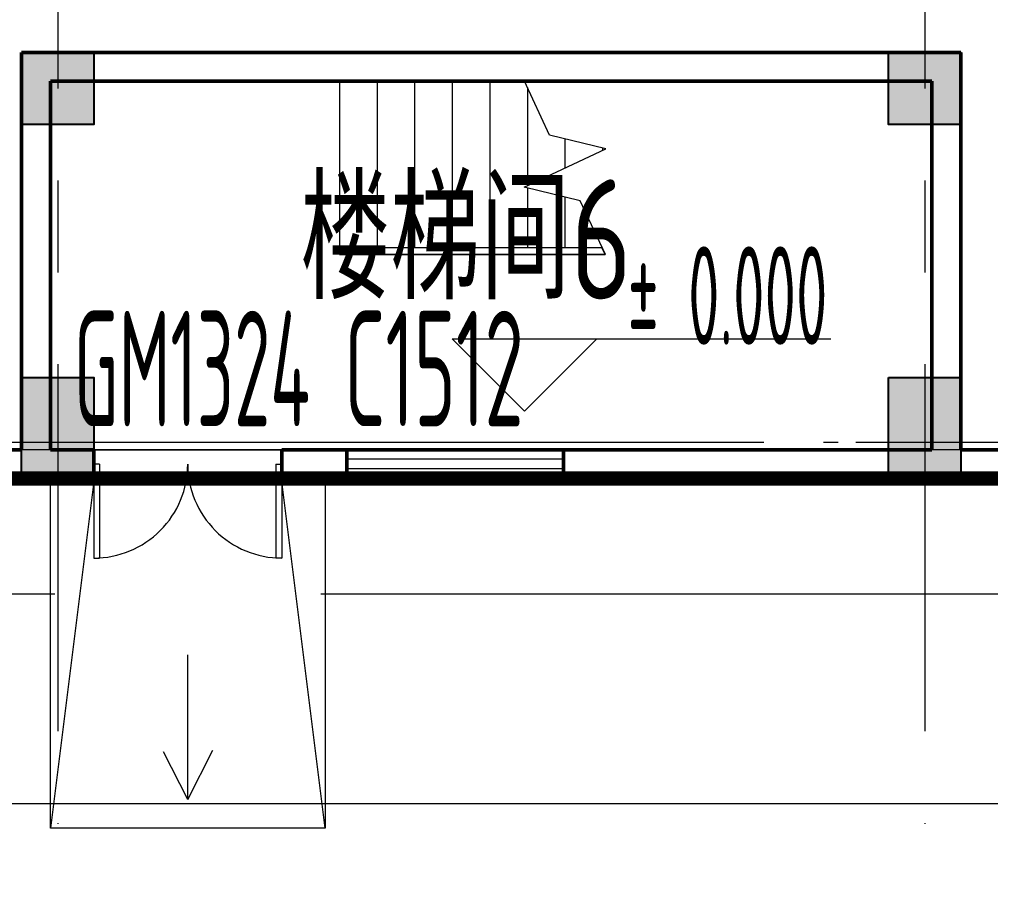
# Model space of a CAD drawing. Header units: metres. Extents: x 497148 to 498044, y 2998751 to 2999627.
# Drawn here: x 497773.17 to 497779.89, y 2999074.7 to 2999080.76 of the extents above; entities that cross this region are included whole.
import ezdxf

# ---------------------------------------------------------------- set-up
doc = ezdxf.new("R2010")
doc.units = ezdxf.units.M
for name, pattern in [('CENTER', [2, 1.25, -0.25, 0.25, -0.25]), ('DOTE', [2.4200000000000004, 2, -0.2, 0.02, -0.2]), ('ZQWS-轴网线', [4448, 2540, -636, 636, -636])]:
    doc.linetypes.add(name, pattern=pattern)
for name, color, linetype in [('A-WALL', 4, 'Continuous'), ('A-护栏', 13, 'Continuous'), ('A-楼板', 5, 'Continuous'), ('A-窗', 2, 'Continuous'), ('A-门', 2, 'Continuous'), ('COLU', 2, 'Continuous'), ('DOTE', 1, 'CENTER'), ('PUB_DIM', 3, 'Continuous'), ('房间', 7, 'Continuous'), ('新建建筑', 2, 'Continuous')]:
    doc.layers.add(name, color=color, linetype=linetype)
for name, color, linetype, lineweight in [('A-WALL-可见线', 2, 'Continuous', 18), ('A-楼梯', 2, 'Continuous', 18), ('A-楼梯-面层线', 105, 'Continuous', 18), ('A-门窗号', 7, 'Continuous', 5), ('常规模型', 2, 'Continuous', 18), ('标高', 7, 'Continuous', 5), ('桁架-管廊', 6, 'Continuous', 0), ('道路', 4, 'Continuous', 15)]:
    doc.layers.add(name, color=color, linetype=linetype, lineweight=lineweight)
doc.layers.add('建筑轴线', color=1, linetype='DOTE', lineweight=15, plot=False)
doc.styles.add('Hztxt-TSSDENG', font='TSSDENG', dxfattribs={"bigfont": 'Hztxt'})

# ---------------------------------------------------------------- blocks, each defined once
blk = doc.blocks.new('新块')
at = {"layer": '建筑轴线', "ltscale": 3}
blk.add_lwpolyline([(497572.434313934, 2999113.332702593), (497785.434313934, 2999113.332702593), (497785.434313934, 2999077.832702593), (497572.434313934, 2999077.832702593)], close=True, dxfattribs=at)
at = {"layer": '新建建筑', "linetype": 'Continuous', "const_width": 0.1}
blk.add_lwpolyline([(497785.684313934, 2999077.582702593), (497572.184313934, 2999077.582702593), (497572.184313934, 2999113.582702593), (497785.684313934, 2999113.582702593)], close=True, dxfattribs=at)
at = {"layer": '桁架-管廊', "linetype": 'ByBlock', "ltscale": 0.2}
blk.add_line((497789.4343139344, 2999075.332702593), (497668.934313934, 2999075.332702593), dxfattribs=at)
at = {"layer": '道路', "linetype": 'ByBlock', "lineweight": 0, "ltscale": 0.2}
blk.add_arc((497773.9343139338, 2999076.332702592, 1.308944705535365e-05), 4, 180, 270, dxfattribs=at)
blk = doc.blocks.new('ZQWS-双扇平开门 - GM1324-4577468-0_000平面图_118')
at = {"color": 0, "lineweight": 18}
for p, q in [((-650.0000000000083, 650.0000000000024), (-610.0000000000089, 650.0000000000024)), ((-650.0000000000083, 100), (-650.0000000000083, 650.0000000000024)), ((-610.0000000000089, 0), (-610.0000000000089, 650.0000000000024)), ((649.9999999999918, 650.0000000000024), (609.9999999999912, 650.0000000000024)), ((609.9999999999912, -6.767919558114954e-13), (609.9999999999912, 650.0000000000024)), ((649.9999999999918, 99.99999999999473), (649.9999999999918, 650.0000000000024)), ((-610.0000000000089, 0), (-650.0000000000082, 0)), ((609.9999999999912, -6.767919558114954e-13), (649.9999999999918, -6.767919558114954e-13))]:
    blk.add_line(p, q, dxfattribs=at)
at = {"color": 0, "lineweight": 50}
for p, q in [((-650.0000000000083, 100.0000000009698), (-650.0000000000083, -100)), ((649.9999999999918, -100), (649.9999999999918, 100.0000000009698))]:
    blk.add_line(p, q, dxfattribs=at)
at = {"color": 0, "lineweight": 18}
for centre, radius, start, end in [((-650.0000000000094, 2.301092649759085e-12), 650.0000000000007, 359.9999999999996, 89.99999999999994), ((649.9999999999907, 2.301092649759085e-12), 649.9999999999994, 89.99999999999993, 180)]:
    blk.add_arc(centre, radius, start, end, dxfattribs=at)
blk = doc.blocks.new('一层_dwg_一层-5204054-0_000平面图_118')
at = {"layer": 'COLU', "color": 0, "flags": 128}
for points in [[(231466.4961097575, 32479.47775273825), (231966.4961097575, 32479.47775273825), (231966.4961097575, 31979.47775273825), (231466.4961097575, 31979.47775273825)], [(237466.4961097574, 32479.47775273825), (237966.4961097574, 32479.47775273825), (237966.4961097574, 31979.47775273825), (237466.4961097574, 31979.47775273825)], [(231466.4961097577, 30229.47775273889), (231966.4961097577, 30229.47775273889), (231966.4961097577, 29529.47775273889), (231466.4961097577, 29529.47775273889)], [(237466.4961097577, 30229.47775273889), (237966.4961097577, 30229.47775273889), (237966.4961097577, 29529.47775273889), (237466.4961097577, 29529.47775273889)]]:
    blk.add_lwpolyline(points, close=True, dxfattribs=at)
blk = doc.blocks.new('一层_dwg-4685749-0_000平面图_118')
at = {"lineweight": 5}
h = blk.add_hatch(color=0, dxfattribs=at)
h.paths.add_polyline_path([(178893.7664674755, 10714.37364341245), (179393.7664674756, 10714.37364341245), (179393.7664674756, 11214.37364341245), (178893.7664674755, 11214.37364341245)], flags=0)
h.paths.add_polyline_path([(151568.7664674752, 10714.37364341291), (152068.7664674752, 10714.37364341291), (152068.7664674752, 11414.37364341292), (151568.7664674752, 11414.37364341292)], flags=0)
h.paths.add_polyline_path([(229893.7664674754, 10714.37364341291), (230393.7664674754, 10714.37364341291), (230393.7664674754, 11414.37364341292), (229893.7664674754, 11414.37364341292)], flags=0)
h.paths.add_polyline_path([(188068.7664674753, 10714.37364341291), (188068.7664674753, 11414.37364341292), (187568.7664674753, 11414.37364341292), (187568.7664674753, 10714.37364341291)], flags=0)
h.paths.add_polyline_path([(229743.7664674754, 10714.37364341291), (229743.7664674754, 11414.37364341292), (229243.7664674754, 11414.37364341292), (229243.7664674754, 10714.37364341291)], flags=0)
h.paths.add_polyline_path([(211568.7664674754, 10714.37364341291), (212068.7664674754, 10714.37364341291), (212068.7664674754, 11414.37364341292), (211568.7664674754, 11414.37364341292)], flags=0)
h.paths.add_polyline_path([(42068.76646747504, 10714.37364341291), (42568.76646747505, 10714.37364341291), (42568.76646747505, 11414.37364341292), (42068.76646747504, 11414.37364341292)], flags=0)
h.paths.add_polyline_path([(217568.7664674754, 10714.37364341291), (218068.7664674754, 10714.37364341291), (218068.7664674754, 11414.37364341292), (217568.7664674754, 11414.37364341292)], flags=0)
h.paths.add_polyline_path([(55568.76646747506, 10714.37364341291), (56068.76646747508, 10714.37364341291), (56068.76646747508, 11414.37364341292), (55568.76646747506, 11414.37364341292)], flags=0)
h.paths.add_polyline_path([(115568.7664674751, 10714.37364341291), (116068.7664674751, 10714.37364341291), (116068.7664674751, 11414.37364341292), (115568.7664674751, 11414.37364341292)], flags=0)
h.paths.add_polyline_path([(50068.76646747505, 10714.37364341291), (50068.76646747505, 11414.37364341292), (49568.76646747506, 11414.37364341292), (49568.76646747506, 10714.37364341291)], flags=0)
h.paths.add_polyline_path([(181568.7664674753, 10714.37364341291), (182068.7664674753, 10714.37364341291), (182068.7664674753, 11414.37364341292), (181568.7664674753, 11414.37364341292)], flags=0)
h.paths.add_polyline_path([(109743.7664674751, 10714.37364341291), (109743.7664674751, 11414.37364341292), (109243.7664674751, 11414.37364341292), (109243.7664674751, 10714.37364341291)], flags=0)
h.paths.add_polyline_path([(91568.7664674751, 10714.37364341291), (92068.7664674751, 10714.37364341291), (92068.7664674751, 11414.37364341292), (91568.7664674751, 11414.37364341292)], flags=0)
h.paths.add_polyline_path([(236068.7664674754, 10714.37364341291), (236068.7664674754, 11414.37364341292), (235568.7664674754, 11414.37364341292), (235568.7664674754, 10714.37364341291)], flags=0)
h.paths.add_polyline_path([(74068.76646747508, 10714.37364341291), (74068.76646747508, 11414.37364341292), (73568.76646747508, 11414.37364341292), (73568.76646747508, 10714.37364341291)], flags=0)
h.paths.add_polyline_path([(88568.7664674751, 10714.37364341291), (89068.76646747511, 10714.37364341291), (89068.76646747511, 11214.37364341292), (88568.7664674751, 11214.37364341292)], flags=0)
h.paths.add_polyline_path([(61568.76646747507, 10714.37364341291), (62068.76646747508, 10714.37364341291), (62068.76646747508, 11414.37364341292), (61568.76646747507, 11414.37364341292)], flags=0)
h.paths.add_polyline_path([(133568.7664674752, 10714.37364341291), (134068.7664674752, 10714.37364341291), (134068.7664674752, 11414.37364341292), (133568.7664674752, 11414.37364341292)], flags=0)
h.paths.add_polyline_path([(67568.76646747506, 10714.37364341291), (68068.76646747506, 10714.37364341291), (68068.76646747506, 11414.37364341292), (67568.76646747506, 11414.37364341292)], flags=0)
h.paths.add_polyline_path([(169568.7664674752, 10714.37364341291), (170068.7664674752, 10714.37364341291), (170068.7664674752, 11414.37364341292), (169568.7664674752, 11414.37364341292)], flags=0)
h.paths.add_polyline_path([(193568.7664674754, 10714.37364341291), (194068.7664674754, 10714.37364341291), (194068.7664674754, 11414.37364341292), (193568.7664674754, 11414.37364341292)], flags=0)
h.paths.add_polyline_path([(200068.7664674753, 10714.37364341291), (200068.7664674753, 11414.37364341292), (199568.7664674754, 11414.37364341292), (199568.7664674754, 10714.37364341291)], flags=0)
h.paths.add_polyline_path([(164068.7664674752, 10714.37364341291), (164068.7664674752, 11414.37364341292), (163568.7664674752, 11414.37364341292), (163568.7664674752, 10714.37364341291)], flags=0)
h.paths.add_polyline_path([(176393.7664674753, 10714.37364341291), (176393.7664674753, 11414.37364341292), (175893.7664674753, 11414.37364341292), (175893.7664674753, 10714.37364341291)], flags=0)
h.paths.add_polyline_path([(205868.7664674753, 10714.37364341291), (206368.7664674752, 10714.37364341291), (206368.7664674752, 11414.37364341292), (205868.7664674753, 11414.37364341292)], flags=0)
h.paths.add_polyline_path([(223568.7664674754, 10714.37364341291), (224068.7664674754, 10714.37364341291), (224068.7664674754, 11414.37364341292), (223568.7664674754, 11414.37364341292)], flags=0)
h.paths.add_polyline_path([(249568.7664674754, 10714.37364341291), (249568.7664674754, 11414.37364341292), (249068.7664674754, 11414.37364341292), (249068.7664674754, 10714.37364341291)], flags=0)
h.paths.add_polyline_path([(175743.7664674752, 10714.37364341291), (175743.7664674752, 11414.37364341292), (175243.7664674752, 11414.37364341292), (175243.7664674752, 10714.37364341291)], flags=0)
h.paths.add_polyline_path([(255568.7664674755, 10714.37364341291), (255568.7664674755, 11414.37364341292), (255068.7664674754, 11414.37364341292), (255068.7664674754, 10714.37364341291)], flags=0)
h.paths.add_polyline_path([(128068.7664674751, 10714.37364341291), (128068.7664674751, 11414.37364341292), (127568.7664674752, 11414.37364341292), (127568.7664674752, 10714.37364341291)], flags=0)
h.paths.add_polyline_path([(79568.76646747508, 10714.37364341291), (80068.76646747507, 10714.37364341291), (80068.76646747507, 11414.37364341292), (79568.76646747508, 11414.37364341292)], flags=0)
h.paths.add_polyline_path([(243568.7664674754, 10714.37364341291), (243568.7664674754, 11414.37364341292), (243068.7664674754, 11414.37364341292), (243068.7664674754, 10714.37364341291)], flags=0)
h.paths.add_polyline_path([(85568.76646747511, 10714.37364341291), (86068.7664674751, 10714.37364341291), (86068.7664674751, 11414.37364341292), (85568.76646747511, 11414.37364341292)], flags=0)
h.paths.add_polyline_path([(98068.76646747511, 10714.37364341293), (98068.76646747511, 11414.37364341294), (97568.76646747511, 11414.37364341294), (97568.76646747511, 10714.37364341293), (97686.14037143515, 10714.37364341293)], flags=0)
h.paths.add_polyline_path([(103568.7664674751, 10714.37364341293), (104068.7664674751, 10714.37364341293), (104068.7664674751, 11414.37364341294), (103568.7664674751, 11414.37364341294)], flags=0)
h.paths.add_polyline_path([(121568.766467475, 10714.37364341294), (122068.766467475, 10714.37364341294), (122068.766467475, 11414.37364341294), (121568.766467475, 11414.37364341294)], flags=0)
h.paths.add_polyline_path([(110393.7664674751, 10714.37364341294), (110393.7664674751, 11414.37364341294), (109893.7664674751, 11414.37364341294), (109893.7664674751, 10714.37364341294)], flags=0)
h.paths.add_polyline_path([(146068.7664674752, 10714.37364341295), (146068.7664674752, 11414.37364341295), (145568.7664674752, 11414.37364341295), (145568.7664674752, 10714.37364341295)], flags=0)
h.paths.add_polyline_path([(158068.7664674752, 10714.37364341295), (158068.7664674752, 11414.37364341295), (157568.7664674752, 11414.37364341295), (157568.7664674752, 10714.37364341295)], flags=0)
h.paths.add_polyline_path([(140068.7664674752, 10714.37364341295), (140068.7664674752, 11414.37364341295), (139568.7664674752, 11414.37364341295), (139568.7664674752, 10714.37364341295)], flags=0)
h.paths.add_polyline_path([(243568.7664674752, 13164.37364341227), (243568.7664674752, 13664.37364341227), (243068.7664674752, 13664.37364341227), (243068.7664674752, 13164.37364341227)], flags=0)
h.paths.add_polyline_path([(249068.7664674752, 13164.37364341227), (249568.7664674752, 13164.37364341227), (249568.7664674752, 13664.37364341227), (249068.7664674752, 13664.37364341227)], flags=0)
h.paths.add_polyline_path([(140068.766467475, 15214.37364341295), (140068.766467475, 15714.37364341295), (139568.7664674751, 15714.37364341295), (139568.7664674751, 15214.37364341295)], flags=0)
h.paths.add_polyline_path([(157568.7664674753, 15214.37364341295), (158068.7664674753, 15214.37364341295), (158068.7664674753, 15714.37364341295), (157568.7664674753, 15714.37364341295)], flags=0)
h.paths.add_polyline_path([(151568.7664674751, 15214.37364341295), (152068.7664674751, 15214.37364341295), (152068.7664674751, 15714.37364341295), (151568.7664674751, 15714.37364341295)], flags=0)
h.paths.add_polyline_path([(128068.766467475, 15214.37364341295), (128068.766467475, 15714.37364341295), (127568.766467475, 15714.37364341295), (127568.766467475, 15214.37364341295)], flags=0)
h.paths.add_polyline_path([(146068.7664674751, 15214.37364341295), (146068.7664674751, 15714.37364341295), (145568.766467475, 15714.37364341295), (145568.766467475, 15214.37364341295)], flags=0)
h.paths.add_polyline_path([(133568.766467475, 15214.37364341295), (134068.766467475, 15214.37364341295), (134068.766467475, 15714.37364341295), (133568.766467475, 15714.37364341295)], flags=0)
h.paths.add_polyline_path([(88568.7664674751, 18064.37364341292), (89068.76646747511, 18064.37364341292), (89068.76646747511, 18564.37364341292), (88568.7664674751, 18564.37364341292)], flags=0)
h.paths.add_polyline_path([(79718.76646747516, 18064.37364341292), (80068.76646747507, 18064.37364341292), (80068.76646747507, 18564.37364341292), (79568.76646747508, 18564.37364341292), (79568.76646747508, 18064.37364341292)], flags=0)
h.paths.add_polyline_path([(85568.76646747511, 18064.37364341292), (86068.7664674751, 18064.37364341292), (86068.7664674751, 18564.37364341292), (85568.76646747511, 18564.37364341292)], flags=0)
h.paths.add_polyline_path([(74068.76646747508, 18064.37364341293), (74068.76646747508, 18564.37364341293), (73568.76646747508, 18564.37364341293), (73568.76646747508, 18064.37364341293)], flags=0)
h.paths.add_polyline_path([(178893.7664674756, 18064.37364341294), (179393.7664674756, 18064.37364341294), (179393.7664674756, 18564.37364341294), (178893.7664674756, 18564.37364341294)], flags=0)
h.paths.add_polyline_path([(164068.7664674751, 18064.37364341295), (164068.7664674751, 18564.37364341295), (163568.7664674751, 18564.37364341295), (163568.7664674751, 18064.37364341295)], flags=0)
h.paths.add_polyline_path([(175243.7664674751, 18064.37364341295), (175743.7664674751, 18064.37364341295), (175743.7664674751, 18564.37364341295), (175243.7664674751, 18564.37364341295)], flags=0)
h.paths.add_polyline_path([(175893.7664674753, 18064.37364341295), (176393.7664674753, 18064.37364341295), (176393.7664674753, 18564.37364341295), (175893.7664674753, 18564.37364341295)], flags=0)
h.paths.add_polyline_path([(169568.7664674751, 18064.37364341299), (170068.7664674751, 18064.37364341299), (170068.7664674751, 18564.37364341299), (169568.7664674751, 18564.37364341299)], flags=0)
h.paths.add_polyline_path([(169568.7664674752, 20714.37364341298), (170068.7664674752, 20714.37364341298), (170068.7664674752, 21714.37364341298), (169568.7664674752, 21714.37364341298), (169568.7664674752, 21013.89584500883)], flags=0)
h.paths.add_polyline_path([(55568.76646747506, 20714.37364341298), (56068.76646747508, 20714.37364341298), (56068.76646747508, 21714.37364341298), (55568.76646747506, 21714.37364341298), (55568.76646747506, 21013.89584500883)], flags=0)
h.paths.add_polyline_path([(175743.7664674753, 20714.37364341298), (175743.7664674753, 21714.37364341298), (175243.7664674753, 21714.37364341298), (175243.7664674753, 20714.37364341298)], flags=0)
h.paths.add_polyline_path([(49568.76646747506, 20714.37364341298), (50068.76646747505, 20714.37364341298), (50068.76646747505, 21714.37364341298), (49568.76646747506, 21714.37364341298), (49568.76646747506, 21013.89584500883)], flags=0)
h.paths.add_polyline_path([(164068.7664674752, 20714.37364341298), (164068.7664674752, 21714.37364341298), (163568.7664674752, 21714.37364341298), (163568.7664674752, 20714.37364341298)], flags=0)
h.paths.add_polyline_path([(133568.7664674752, 20714.37364341298), (134068.7664674752, 20714.37364341298), (134068.7664674752, 21714.37364341298), (133568.7664674752, 21714.37364341298), (133568.7664674752, 21013.89584500883)], flags=0)
h.paths.add_polyline_path([(158068.7664674752, 20714.37364341298), (158068.7664674752, 21714.37364341298), (157568.7664674752, 21714.37364341298), (157568.7664674752, 20714.37364341298)], flags=0)
h.paths.add_polyline_path([(92068.7664674751, 20714.37364341298), (92068.7664674751, 21714.37364341298), (91568.7664674751, 21714.37364341298), (91568.7664674751, 20714.37364341298)], flags=0)
h.paths.add_polyline_path([(61568.76646747507, 20714.37364341298), (62068.76646747508, 20714.37364341298), (62068.76646747508, 21714.37364341298), (61568.76646747507, 21714.37364341298), (61568.76646747507, 21013.89584500883)], flags=0)
h.paths.add_polyline_path([(73568.76646747508, 20714.37364341298), (74068.76646747508, 20714.37364341298), (74068.76646747508, 21714.37364341298), (73568.76646747508, 21714.37364341298), (73568.76646747508, 21013.89584500883)], flags=0)
h.paths.add_polyline_path([(67568.76646747507, 20714.37364341298), (68068.76646747507, 20714.37364341298), (68068.76646747507, 21714.37364341298), (67568.76646747507, 21714.37364341298), (67568.76646747507, 21013.89584500883)], flags=0)
h.paths.add_polyline_path([(85568.76646747511, 20714.37364341298), (86068.7664674751, 20714.37364341298), (86068.7664674751, 21714.37364341298), (85568.76646747511, 21714.37364341298), (85568.76646747511, 21013.89584500883)], flags=0)
h.paths.add_polyline_path([(109743.7664674751, 20714.37364341298), (109743.7664674751, 21714.37364341298), (109243.7664674751, 21714.37364341298), (109243.7664674751, 20714.37364341298)], flags=0)
h.paths.add_polyline_path([(42068.76646747504, 20714.37364341298), (42568.76646747505, 20714.37364341298), (42568.76646747505, 21714.37364341298), (42068.76646747504, 21714.37364341298), (42068.76646747504, 21013.89584500883)], flags=0)
h.paths.add_polyline_path([(151568.7664674752, 20714.37364341298), (152068.7664674752, 20714.37364341298), (152068.7664674752, 21714.37364341298), (151568.7664674752, 21714.37364341298), (151568.7664674752, 21013.89584500883)], flags=0)
h.paths.add_polyline_path([(206368.7664674752, 20714.373643413), (206368.7664674752, 21714.37364341299), (205868.7664674753, 21714.37364341299), (205868.7664674753, 20714.373643413)], flags=0)
h.paths.add_polyline_path([(249068.7664674754, 20714.373643413), (249568.7664674754, 20714.373643413), (249568.7664674754, 21714.37364341299), (249068.7664674754, 21714.37364341299), (249068.7664674754, 21013.89584500883)], flags=0)
h.paths.add_polyline_path([(255568.7664674755, 20714.373643413), (255568.7664674755, 21714.37364341299), (255068.7664674754, 21714.37364341299), (255068.7664674754, 20714.373643413)], flags=0)
h.paths.add_polyline_path([(212068.7664674754, 20714.373643413), (212068.7664674754, 21714.37364341299), (211568.7664674754, 21714.37364341299), (211568.7664674754, 20714.373643413)], flags=0)
h.paths.add_polyline_path([(217568.7664674754, 20714.373643413), (218068.7664674754, 20714.373643413), (218068.7664674754, 21714.37364341299), (217568.7664674754, 21714.37364341299), (217568.7664674754, 21013.89584500883)], flags=0)
h.paths.add_polyline_path([(224068.7664674754, 20714.373643413), (224068.7664674754, 21714.37364341299), (223568.7664674754, 21714.37364341299), (223568.7664674754, 20714.373643413)], flags=0)
h.paths.add_polyline_path([(199568.7664674754, 20714.373643413), (200068.7664674753, 20714.373643413), (200068.7664674753, 21714.37364341299), (199568.7664674754, 21714.37364341299), (199568.7664674754, 21013.89584500883)], flags=0)
h.paths.add_polyline_path([(193568.7664674754, 20714.373643413), (194068.7664674754, 20714.373643413), (194068.7664674754, 21714.37364341299), (193568.7664674754, 21714.37364341299), (193568.7664674754, 21013.89584500883)], flags=0)
h.paths.add_polyline_path([(80068.76646747507, 20714.373643413), (80068.76646747507, 21714.37364341299), (79568.76646747508, 21714.37364341299), (79568.76646747508, 20714.373643413)], flags=0)
h.paths.add_polyline_path([(97686.14037143515, 20714.373643413), (98068.76646747511, 20714.373643413), (98068.76646747511, 21714.37364341299), (97568.76646747511, 21714.37364341299), (97568.76646747511, 20714.373643413)], flags=0)
h.paths.add_polyline_path([(116068.7664674751, 20714.373643413), (116068.7664674751, 21714.37364341299), (115568.7664674751, 21714.37364341299), (115568.7664674751, 20714.373643413)], flags=0)
h.paths.add_polyline_path([(104068.7664674751, 20714.373643413), (104068.7664674751, 21714.37364341299), (103568.7664674751, 21714.37364341299), (103568.7664674751, 20714.373643413)], flags=0)
h.paths.add_polyline_path([(181568.7664674753, 20714.373643413), (182068.7664674753, 20714.373643413), (182068.7664674753, 21714.37364341299), (181568.7664674753, 21714.37364341299), (181568.7664674753, 21013.89584500883)], flags=0)
h.paths.add_polyline_path([(188068.7664674753, 20714.373643413), (188068.7664674753, 21714.37364341299), (187568.7664674753, 21714.37364341299), (187568.7664674753, 20714.373643413)], flags=0)
h.paths.add_polyline_path([(235568.7664674754, 20714.373643413), (236068.7664674754, 20714.373643413), (236068.7664674754, 21714.37364341299), (235568.7664674754, 21714.37364341299), (235568.7664674754, 21013.89584500883)], flags=0)
h.paths.add_polyline_path([(229243.7664674754, 20714.373643413), (229743.7664674754, 20714.373643413), (229743.7664674754, 21714.37364341299), (229243.7664674754, 21714.37364341299), (229243.7664674754, 21013.89584500883)], flags=0)
h.paths.add_polyline_path([(139568.7664674752, 20714.373643413), (140068.7664674752, 20714.373643413), (140068.7664674752, 21714.37364341299), (139568.7664674752, 21714.37364341299), (139568.7664674752, 21013.89584500883)], flags=0)
h.paths.add_polyline_path([(230393.7664674754, 20714.373643413), (230393.7664674754, 21714.37364341299), (229893.7664674754, 21714.37364341299), (229893.7664674754, 20714.373643413)], flags=0)
h.paths.add_polyline_path([(110393.7664674751, 20714.373643413), (110393.7664674751, 21714.37364341299), (109893.7664674751, 21714.37364341299), (109893.7664674751, 20714.373643413)], flags=0)
h.paths.add_polyline_path([(243068.7664674754, 20714.373643413), (243568.7664674754, 20714.373643413), (243568.7664674754, 21714.37364341299), (243068.7664674754, 21714.37364341299), (243068.7664674754, 21013.89584500883)], flags=0)
h.paths.add_polyline_path([(122068.766467475, 20714.373643413), (122068.766467475, 21714.37364341299), (121568.766467475, 21714.37364341299), (121568.766467475, 20714.373643413)], flags=0)
h.paths.add_polyline_path([(128068.766467475, 20714.373643413), (128068.766467475, 21714.37364341299), (127568.766467475, 21714.37364341299), (127568.766467475, 20714.373643413)], flags=0)
h.paths.add_polyline_path([(176393.7664674753, 20714.373643413), (176393.7664674753, 21714.37364341301), (175893.7664674753, 21714.37364341301), (175893.7664674753, 20714.373643413)], flags=0)
h.paths.add_polyline_path([(145568.7664674752, 20714.373643413), (146068.7664674752, 20714.373643413), (146068.7664674752, 21714.37364341301), (145568.7664674752, 21714.37364341301), (145568.7664674752, 21013.89584500883)], flags=0)
h.paths.add_polyline_path([(206368.7664674752, 23189.37364341294), (206368.7664674752, 24839.37364341293), (205868.7664674751, 24839.37364341293), (205868.7664674751, 23189.37364341294)], flags=0)
h.paths.add_polyline_path([(199568.7664674752, 23189.37364341294), (200068.7664674753, 23189.37364341294), (200068.7664674753, 24839.37364341293), (199568.7664674752, 24839.37364341293)], flags=0)
h.paths.add_polyline_path([(194068.7664674753, 23189.37364341294), (194068.7664674753, 24839.37364341293), (193568.7664674753, 24839.37364341293), (193568.7664674753, 23189.37364341294)], flags=0)
h.paths.add_polyline_path([(229043.7664674753, 23564.37364341293), (229743.7664674753, 23564.37364341293), (229743.7664674753, 24264.37364341292), (229043.7664674753, 24264.37364341292)], flags=0)
h.paths.add_polyline_path([(224168.7664674752, 23564.37364341293), (224168.7664674752, 24264.37364341292), (223468.7664674752, 24264.37364341292), (223468.7664674752, 23564.37364341293)], flags=0)
h.paths.add_polyline_path([(217468.7664674751, 23564.37364341293), (218168.766467475, 23564.37364341293), (218168.766467475, 24264.37364341292), (217468.7664674751, 24264.37364341292)], flags=0)
h.paths.add_polyline_path([(212168.7664674752, 23564.37364341293), (212168.7664674752, 24264.37364341292), (211468.7664674753, 24264.37364341292), (211468.7664674753, 23564.37364341293)], flags=0)
h.paths.add_polyline_path([(230593.7664674753, 23564.37364341583), (230593.7664674753, 24264.37364341583), (229893.7664674753, 24264.37364341583), (229893.7664674753, 23564.37364341583)], flags=0)
h.paths.add_polyline_path([(187543.7664674752, 24289.37364341293), (188093.7664674752, 24289.37364341293), (188093.7664674752, 24839.37364341293), (187543.7664674752, 24839.37364341293)], flags=0)
h.paths.add_polyline_path([(182093.7664674752, 24289.37364341293), (182093.7664674752, 24839.37364341293), (181543.7664674752, 24839.37364341293), (181543.7664674752, 24289.37364341293)], flags=0)
h.paths.add_polyline_path([(104093.7664674751, 24289.37364341294), (104093.7664674751, 24839.37364341293), (103543.7664674751, 24839.37364341293), (103543.7664674751, 24289.37364341294)], flags=0)
h.paths.add_polyline_path([(109893.7664674751, 24289.37364341294), (110443.7664674751, 24289.37364341294), (110443.7664674751, 24839.37364341293), (109893.7664674751, 24839.37364341293)], flags=0)
h.paths.add_polyline_path([(121543.7664674752, 24289.37364341294), (122093.7664674751, 24289.37364341294), (122093.7664674751, 24839.37364341293), (121543.7664674752, 24839.37364341293)], flags=0)
h.paths.add_polyline_path([(97686.14037143515, 24289.37364341294), (98093.76646747511, 24289.37364341294), (98093.76646747511, 24839.37364341293), (97543.76646747513, 24839.37364341293), (97543.76646747513, 24289.37364341294)], flags=0)
h.paths.add_polyline_path([(163543.7664674752, 24289.37364341294), (164093.7664674752, 24289.37364341294), (164093.7664674752, 24839.37364341293), (163543.7664674752, 24839.37364341293)], flags=0)
h.paths.add_polyline_path([(175193.7664674753, 24289.37364341294), (175743.7664674753, 24289.37364341294), (175743.7664674753, 24839.37364341293), (175193.7664674753, 24839.37364341293)], flags=0)
h.paths.add_polyline_path([(133543.7664674751, 24289.37364341294), (134093.7664674752, 24289.37364341294), (134093.7664674752, 24839.37364341293), (133543.7664674751, 24839.37364341293)], flags=0)
h.paths.add_polyline_path([(175893.7664674753, 24289.37364341294), (176443.7664674753, 24289.37364341294), (176443.7664674753, 24839.37364341293), (175893.7664674753, 24839.37364341293)], flags=0)
h.paths.add_polyline_path([(146093.7664674752, 24289.37364341294), (146093.7664674752, 24839.37364341293), (145543.7664674752, 24839.37364341293), (145543.7664674752, 24289.37364341294)], flags=0)
h.paths.add_polyline_path([(80093.7664674751, 24289.37364341294), (80093.7664674751, 24839.37364341293), (79543.76646747511, 24839.37364341293), (79543.76646747511, 24289.37364341294)], flags=0)
h.paths.add_polyline_path([(85543.7664674751, 24289.37364341294), (86093.76646747511, 24289.37364341294), (86093.76646747511, 24839.37364341293), (85543.7664674751, 24839.37364341293)], flags=0)
h.paths.add_polyline_path([(128093.7664674752, 24289.37364341294), (128093.7664674752, 24839.37364341293), (127543.7664674751, 24839.37364341293), (127543.7664674751, 24289.37364341294)], flags=0)
h.paths.add_polyline_path([(151543.7664674752, 24289.37364341294), (152093.7664674752, 24289.37364341294), (152093.7664674752, 24839.37364341293), (151543.7664674752, 24839.37364341293)], flags=0)
h.paths.add_polyline_path([(109193.7664674751, 24289.37364341294), (109743.7664674751, 24289.37364341294), (109743.7664674751, 24839.37364341293), (109193.7664674751, 24839.37364341293)], flags=0)
h.paths.add_polyline_path([(169543.7664674752, 24289.37364341295), (170093.7664674752, 24289.37364341295), (170093.7664674752, 24839.37364341295), (169543.7664674752, 24839.37364341295)], flags=0)
h.paths.add_polyline_path([(140093.7664674752, 24289.37364341295), (140093.7664674752, 24839.37364341295), (139543.7664674752, 24839.37364341295), (139543.7664674752, 24289.37364341295)], flags=0)
h.paths.add_polyline_path([(157543.7664674752, 24289.37364341295), (158093.7664674752, 24289.37364341295), (158093.7664674752, 24839.37364341295), (157543.7664674752, 24839.37364341295)], flags=0)
h.paths.add_polyline_path([(91543.76646747511, 24289.37364341295), (92093.7664674751, 24289.37364341295), (92093.7664674751, 24839.37364341295), (91543.76646747511, 24839.37364341295)], flags=0)
h.paths.add_polyline_path([(115543.7664674751, 24289.37364341295), (116093.7664674751, 24289.37364341295), (116093.7664674751, 24839.37364341295), (115543.7664674751, 24839.37364341295)], flags=0)
h.paths.add_polyline_path([(235543.7664674755, 27439.3736434129), (236093.7664674755, 27439.3736434129), (236093.7664674755, 27989.3736434129), (235543.7664674755, 27989.3736434129)], flags=0)
h.paths.add_polyline_path([(243043.7664674755, 27439.3736434129), (243593.7664674754, 27439.3736434129), (243593.7664674754, 27989.3736434129), (243043.7664674755, 27989.3736434129)], flags=0)
h.paths.add_polyline_path([(249593.7664674755, 27439.3736434129), (249593.7664674755, 27989.3736434129), (249043.7664674755, 27989.3736434129), (249043.7664674755, 27439.3736434129)], flags=0)
h.paths.add_polyline_path([(62093.76646747501, 27439.37364341294), (62093.76646747501, 27989.37364341294), (61543.76646747503, 27989.37364341294), (61543.76646747503, 27439.37364341294)], flags=0)
h.paths.add_polyline_path([(64568.76646747502, 27439.37364341294), (65118.76646747503, 27439.37364341294), (65118.76646747503, 27989.37364341294), (64568.76646747502, 27989.37364341294)], flags=0)
h.paths.add_polyline_path([(56093.76646747508, 27439.37364341294), (56093.76646747508, 27989.37364341294), (55543.76646747507, 27989.37364341294), (55543.76646747507, 27439.37364341294)], flags=0)
h.paths.add_polyline_path([(50093.76646747506, 27439.37364341294), (50093.76646747506, 27989.37364341294), (49558.76646747514, 27989.37364341294), (49558.76646747514, 27439.37364341294)], flags=0)
h.paths.add_polyline_path([(255568.7664674753, 27464.37364341294), (255568.7664674753, 27964.37364341293), (254768.7664674754, 27964.37364341293), (254768.7664674754, 27464.37364341294)], flags=0)
h.paths.add_polyline_path([(42578.76646747513, 27464.37364341294), (42578.76646747513, 27964.37364341295), (42068.76646747504, 27964.37364341295), (42068.76646747504, 27464.37364341294)], flags=0)
h.paths.add_polyline_path([(243593.7664674754, 34739.37364341291), (243593.7664674754, 35289.3736434129), (243043.7664674755, 35289.3736434129), (243043.7664674755, 34739.37364341291)], flags=0)
h.paths.add_polyline_path([(249043.7664674755, 34739.37364341291), (249593.7664674755, 34739.37364341291), (249593.7664674755, 35289.3736434129), (249043.7664674755, 35289.3736434129)], flags=0)
h.paths.add_polyline_path([(236093.7664674755, 34739.37364341291), (236093.7664674755, 35289.3736434129), (235543.7664674755, 35289.3736434129), (235543.7664674755, 34739.37364341291)], flags=0)
h.paths.add_polyline_path([(64568.76646747502, 34739.37364341295), (65118.76646747503, 34739.37364341295), (65118.76646747503, 35289.37364341295), (64568.76646747502, 35289.37364341295)], flags=0)
h.paths.add_polyline_path([(55543.76646747507, 34739.37364341295), (56093.76646747508, 34739.37364341295), (56093.76646747508, 35289.37364341295), (55543.76646747507, 35289.37364341295)], flags=0)
h.paths.add_polyline_path([(49558.76646747514, 34739.37364341295), (50093.76646747506, 34739.37364341295), (50093.76646747506, 35289.37364341295), (49558.76646747514, 35289.37364341295), (49558.76646747514, 35274.37364341288)], flags=0)
h.paths.add_polyline_path([(61543.76646747503, 34739.37364341295), (62093.76646747501, 34739.37364341295), (62093.76646747501, 35289.37364341295), (61543.76646747503, 35289.37364341295)], flags=0)
h.paths.add_polyline_path([(42578.76646747513, 34764.37364341294), (42578.76646747513, 35264.37364341294), (42068.76646747504, 35264.37364341294), (42068.76646747504, 34764.37364341294)], flags=0)
h.paths.add_polyline_path([(255568.7664674753, 34764.37364341294), (255568.7664674753, 35264.37364341295), (254768.7664674754, 35264.37364341295), (254768.7664674754, 34764.37364341294)], flags=0)
h.paths.add_polyline_path([(229768.7664674755, 37589.37364341292), (229768.7664674755, 38139.37364341292), (229218.7664674755, 38139.37364341292), (229218.7664674755, 37589.37364341292)], flags=0)
h.paths.add_polyline_path([(187543.7664674754, 37589.37364341292), (188093.7664674754, 37589.37364341292), (188093.7664674754, 38139.37364341292), (187543.7664674754, 38139.37364341292)], flags=0)
h.paths.add_polyline_path([(236093.7664674755, 37589.37364341292), (236093.7664674755, 38139.37364341292), (235543.7664674755, 38139.37364341292), (235543.7664674755, 37589.37364341292)], flags=0)
h.paths.add_polyline_path([(212093.7664674754, 37589.37364341292), (212093.7664674754, 38139.37364341292), (211543.7664674754, 38139.37364341292), (211543.7664674754, 37589.37364341292)], flags=0)
h.paths.add_polyline_path([(182093.7664674754, 37589.37364341292), (182093.7664674754, 38139.37364341292), (181543.7664674754, 38139.37364341292), (181543.7664674754, 37589.37364341292)], flags=0)
h.paths.add_polyline_path([(243593.7664674754, 37589.37364341292), (243593.7664674754, 38139.37364341292), (243043.7664674755, 38139.37364341292), (243043.7664674755, 37589.37364341292)], flags=0)
h.paths.add_polyline_path([(230418.7664674755, 37589.37364341292), (230418.7664674755, 38139.37364341292), (229868.7664674755, 38139.37364341292), (229868.7664674755, 37589.37364341292)], flags=0)
h.paths.add_polyline_path([(199543.7664674754, 37589.37364341292), (200093.7664674754, 37589.37364341292), (200093.7664674754, 38139.37364341292), (199543.7664674754, 38139.37364341292)], flags=0)
h.paths.add_polyline_path([(249043.7664674755, 37589.37364341292), (249593.7664674755, 37589.37364341292), (249593.7664674755, 38139.37364341292), (249043.7664674755, 38139.37364341292)], flags=0)
h.paths.add_polyline_path([(205843.7664674754, 37589.37364341292), (206393.7664674753, 37589.37364341292), (206393.7664674753, 38139.37364341292), (205843.7664674754, 38139.37364341292)], flags=0)
h.paths.add_polyline_path([(223543.7664674755, 37589.37364341292), (224093.7664674754, 37589.37364341292), (224093.7664674754, 38139.37364341292), (223543.7664674755, 38139.37364341292)], flags=0)
h.paths.add_polyline_path([(218093.7664674754, 37589.37364341292), (218093.7664674754, 38139.37364341292), (217543.7664674754, 38139.37364341292), (217543.7664674754, 37589.37364341292)], flags=0)
h.paths.add_polyline_path([(194093.7664674754, 37589.37364341292), (194093.7664674754, 38139.37364341292), (193543.7664674754, 38139.37364341292), (193543.7664674754, 37589.37364341292)], flags=0)
h.paths.add_polyline_path([(163543.7664674753, 37589.37364341293), (164093.7664674752, 37589.37364341293), (164093.7664674752, 38139.37364341292), (163543.7664674753, 38139.37364341292)], flags=0)
h.paths.add_polyline_path([(157543.7664674753, 37589.37364341293), (158093.7664674753, 37589.37364341293), (158093.7664674753, 38139.37364341292), (157543.7664674753, 38139.37364341292)], flags=0)
h.paths.add_polyline_path([(176443.7664674755, 37589.37364341293), (176443.7664674755, 38139.37364341292), (175893.7664674755, 38139.37364341292), (175893.7664674755, 37589.37364341293)], flags=0)
h.paths.add_polyline_path([(146093.7664674752, 37589.37364341293), (146093.7664674752, 38139.37364341292), (145543.7664674752, 38139.37364341292), (145543.7664674752, 37589.37364341293)], flags=0)
h.paths.add_polyline_path([(169543.7664674752, 37589.37364341293), (170093.7664674752, 37589.37364341293), (170093.7664674752, 38139.37364341292), (169543.7664674752, 38139.37364341292)], flags=0)
h.paths.add_polyline_path([(139543.7664674752, 37589.37364341295), (140093.7664674752, 37589.37364341295), (140093.7664674752, 38139.37364341294), (139543.7664674752, 38139.37364341294)], flags=0)
h.paths.add_polyline_path([(91543.76646747511, 37589.37364341295), (92093.7664674751, 37589.37364341295), (92093.7664674751, 38139.37364341294), (91543.76646747511, 38139.37364341294)], flags=0)
h.paths.add_polyline_path([(97543.76646747517, 37589.37364341295), (98093.76646747516, 37589.37364341295), (98093.76646747516, 38139.37364341294), (97543.76646747517, 38139.37364341294)], flags=0)
h.paths.add_polyline_path([(80093.76646747516, 37589.37364341295), (80093.76646747516, 38139.37364341294), (79543.76646747514, 38139.37364341294), (79543.76646747514, 37589.37364341295)], flags=0)
h.paths.add_polyline_path([(115543.7664674752, 37589.37364341295), (116093.7664674752, 37589.37364341295), (116093.7664674752, 38139.37364341294), (115543.7664674752, 38139.37364341294)], flags=0)
h.paths.add_polyline_path([(134093.7664674752, 37589.37364341295), (134093.7664674752, 38139.37364341294), (133543.7664674752, 38139.37364341294), (133543.7664674752, 37589.37364341295)], flags=0)
h.paths.add_polyline_path([(85543.7664674751, 37589.37364341295), (86093.76646747511, 37589.37364341295), (86093.76646747511, 38139.37364341294), (85543.7664674751, 38139.37364341294)], flags=0)
h.paths.add_polyline_path([(104093.7664674752, 37589.37364341295), (104093.7664674752, 38139.37364341296), (103543.7664674752, 38139.37364341296), (103543.7664674752, 37589.37364341295)], flags=0)
h.paths.add_polyline_path([(109743.7664674751, 37589.37364341295), (109743.7664674751, 38139.37364341296), (109193.7664674751, 38139.37364341296), (109193.7664674751, 37589.37364341295)], flags=0)
h.paths.add_polyline_path([(56093.76646747508, 37589.37364341295), (56093.76646747508, 38139.37364341296), (55543.76646747507, 38139.37364341296), (55543.76646747507, 37589.37364341295)], flags=0)
h.paths.add_polyline_path([(73543.76646747514, 37589.37364341295), (74093.76646747514, 37589.37364341295), (74093.76646747514, 38139.37364341296), (73543.76646747514, 38139.37364341296)], flags=0)
h.paths.add_polyline_path([(50093.76646747506, 37589.37364341295), (50093.76646747506, 38139.37364341296), (49558.76646747514, 38139.37364341296), (49558.76646747514, 37589.37364341295)], flags=0)
h.paths.add_polyline_path([(127543.7664674752, 37589.37364341295), (128093.7664674752, 37589.37364341295), (128093.7664674752, 38139.37364341296), (127543.7664674752, 38139.37364341296)], flags=0)
h.paths.add_polyline_path([(122093.7664674751, 37589.37364341295), (122093.7664674751, 38139.37364341296), (121543.7664674751, 38139.37364341296), (121543.7664674751, 37589.37364341295)], flags=0)
h.paths.add_polyline_path([(110443.7664674752, 37589.37364341295), (110443.7664674752, 38139.37364341296), (109893.7664674752, 38139.37364341296), (109893.7664674752, 37589.37364341295)], flags=0)
h.paths.add_polyline_path([(175743.7664674753, 37589.37364341295), (175743.7664674753, 38139.37364341296), (175193.7664674753, 38139.37364341296), (175193.7664674753, 37589.37364341295)], flags=0)
h.paths.add_polyline_path([(152093.7664674752, 37589.37364341295), (152093.7664674752, 38139.37364341296), (151543.7664674752, 38139.37364341296), (151543.7664674752, 37589.37364341295)], flags=0)
h.paths.add_polyline_path([(68093.76646747513, 37589.37364341295), (68093.76646747513, 38139.37364341296), (67543.76646747513, 38139.37364341296), (67543.76646747513, 37589.37364341295)], flags=0)
h.paths.add_polyline_path([(62093.76646747507, 37589.37364341295), (62093.76646747507, 38139.37364341296), (61543.76646747508, 38139.37364341296), (61543.76646747508, 37589.37364341295)], flags=0)
h.paths.add_polyline_path([(42578.76646747513, 37614.37364341295), (42578.76646747513, 38114.37364341295), (42068.76646747504, 38114.37364341295), (42068.76646747504, 37614.37364341295)], flags=0)
h.paths.add_polyline_path([(255568.7664674753, 37614.37364341295), (255568.7664674753, 38114.37364341295), (254768.7664674754, 38114.37364341295), (254768.7664674754, 37614.37364341295)], flags=0)
h.paths.add_polyline_path([(243068.7664674752, 43764.35960061727), (243568.7664674752, 43764.35960061727), (243568.7664674752, 44264.35960061727), (243068.7664674752, 44264.35960061727), (243068.7664674752, 43864.3596006173)], flags=0)
h.paths.add_polyline_path([(249068.7664674752, 43764.35960061727), (249568.7664674752, 43764.35960061727), (249568.7664674752, 44264.35960061727), (249068.7664674752, 44264.35960061727)], flags=0)
h.paths.add_polyline_path([(255568.7664674755, 45714.37364341292), (255568.7664674755, 46714.37364341293), (255068.7664674754, 46714.37364341293), (255068.7664674754, 45714.37364341292)], flags=0)
h.paths.add_polyline_path([(249068.7664674754, 45714.37364341292), (249568.7664674754, 45714.37364341292), (249568.7664674754, 46714.37364341293), (249068.7664674754, 46714.37364341293)], flags=0)
h.paths.add_polyline_path([(243568.7664674754, 45714.37364341292), (243568.7664674754, 46714.37364341293), (243068.7664674754, 46714.37364341293), (243068.7664674754, 45714.37364341292)], flags=0)
h.paths.add_polyline_path([(187568.7664674753, 45714.37364341292), (188068.7664674753, 45714.37364341292), (188068.7664674753, 46714.37364341293), (187568.7664674753, 46714.37364341293)], flags=0)
h.paths.add_polyline_path([(182068.7664674753, 45714.37364341292), (182068.7664674753, 46714.37364341293), (181568.7664674753, 46714.37364341293), (181568.7664674753, 45714.37364341292)], flags=0)
h.paths.add_polyline_path([(229893.7664674754, 45714.37364341292), (230393.7664674754, 45714.37364341292), (230393.7664674754, 46714.37364341293), (229893.7664674754, 46714.37364341293)], flags=0)
h.paths.add_polyline_path([(229243.7664674754, 45714.37364341292), (229743.7664674754, 45714.37364341292), (229743.7664674754, 46714.37364341293), (229243.7664674754, 46714.37364341293)], flags=0)
h.paths.add_polyline_path([(236068.7664674754, 45714.37364341292), (236068.7664674754, 46714.37364341293), (235568.7664674754, 46714.37364341293), (235568.7664674754, 45714.37364341292)], flags=0)
h.paths.add_polyline_path([(212068.7664674754, 45714.37364341292), (212068.7664674754, 46714.37364341293), (211568.7664674754, 46714.37364341293), (211568.7664674754, 45714.37364341292)], flags=0)
h.paths.add_polyline_path([(193568.7664674754, 45714.37364341292), (194068.7664674754, 45714.37364341292), (194068.7664674754, 46714.37364341293), (193568.7664674754, 46714.37364341293)], flags=0)
h.paths.add_polyline_path([(199568.7664674754, 45714.37364341292), (200068.7664674753, 45714.37364341292), (200068.7664674753, 46714.37364341293), (199568.7664674754, 46714.37364341293)], flags=0)
h.paths.add_polyline_path([(205868.7664674753, 45714.37364341292), (206368.7664674752, 45714.37364341292), (206368.7664674752, 46714.37364341293), (205868.7664674753, 46714.37364341293)], flags=0)
h.paths.add_polyline_path([(223568.7664674754, 45714.37364341292), (224068.7664674754, 45714.37364341292), (224068.7664674754, 46714.37364341293), (223568.7664674754, 46714.37364341293)], flags=0)
h.paths.add_polyline_path([(218068.7664674754, 45714.37364341292), (218068.7664674754, 46714.37364341293), (217568.7664674754, 46714.37364341293), (217568.7664674754, 45714.37364341292)], flags=0)
h.paths.add_polyline_path([(146068.7664674752, 45714.37364341293), (146068.7664674752, 46714.37364341293), (145568.7664674752, 46714.37364341293), (145568.7664674752, 45714.37364341293)], flags=0)
h.paths.add_polyline_path([(176393.7664674753, 45714.37364341293), (176393.7664674753, 46714.37364341293), (175893.7664674753, 46714.37364341293), (175893.7664674753, 45714.37364341293)], flags=0)
h.paths.add_polyline_path([(49568.76646747506, 45714.37364341296), (50068.76646747505, 45714.37364341296), (50068.76646747505, 46714.37364341297), (49568.76646747506, 46714.37364341297)], flags=0)
h.paths.add_polyline_path([(42068.76646747504, 45714.37364341296), (42568.76646747505, 45714.37364341296), (42568.76646747505, 46714.37364341297), (42068.76646747504, 46714.37364341297)], flags=0)
h.paths.add_polyline_path([(163568.7664674752, 45714.37364341296), (164068.7664674752, 45714.37364341296), (164068.7664674752, 46714.37364341297), (163568.7664674752, 46714.37364341297)], flags=0)
h.paths.add_polyline_path([(170068.7664674752, 45714.37364341296), (170068.7664674752, 46714.37364341297), (169568.7664674752, 46714.37364341297), (169568.7664674752, 45714.37364341296)], flags=0)
h.paths.add_polyline_path([(91568.7664674751, 45714.37364341296), (92068.7664674751, 45714.37364341296), (92068.7664674751, 46714.37364341297), (91568.7664674751, 46714.37364341297)], flags=0)
h.paths.add_polyline_path([(121568.766467475, 45714.37364341296), (122068.766467475, 45714.37364341296), (122068.766467475, 46714.37364341297), (121568.766467475, 46714.37364341297)], flags=0)
h.paths.add_polyline_path([(128068.766467475, 45714.37364341296), (128068.766467475, 46714.37364341297), (127568.766467475, 46714.37364341297), (127568.766467475, 45714.37364341296)], flags=0)
h.paths.add_polyline_path([(103568.7664674751, 45714.37364341296), (104068.7664674751, 45714.37364341296), (104068.7664674751, 46714.37364341297), (103568.7664674751, 46714.37364341297)], flags=0)
h.paths.add_polyline_path([(74068.76646747508, 45714.37364341296), (74068.76646747508, 46714.37364341297), (73568.76646747508, 46714.37364341297), (73568.76646747508, 45714.37364341296)], flags=0)
h.paths.add_polyline_path([(86068.7664674751, 45714.37364341296), (86068.7664674751, 46714.37364341297), (85568.76646747511, 46714.37364341297), (85568.76646747511, 45714.37364341296)], flags=0)
h.paths.add_polyline_path([(157568.7664674752, 45714.37364341296), (158068.7664674752, 45714.37364341296), (158068.7664674752, 46714.37364341297), (157568.7664674752, 46714.37364341297)], flags=0)
h.paths.add_polyline_path([(110393.7664674751, 45714.37364341296), (110393.7664674751, 46714.37364341297), (109893.7664674751, 46714.37364341297), (109893.7664674751, 45714.37364341296)], flags=0)
h.paths.add_polyline_path([(68068.76646747507, 45714.37364341296), (68068.76646747507, 46714.37364341297), (67568.76646747507, 46714.37364341297), (67568.76646747507, 45714.37364341296)], flags=0)
h.paths.add_polyline_path([(175743.7664674753, 45714.37364341296), (175743.7664674753, 46714.37364341297), (175243.7664674753, 46714.37364341297), (175243.7664674753, 45714.37364341296)], flags=0)
h.paths.add_polyline_path([(61568.76646747507, 45714.37364341296), (62068.76646747508, 45714.37364341296), (62068.76646747508, 46714.37364341297), (61568.76646747507, 46714.37364341297)], flags=0)
h.paths.add_polyline_path([(80068.76646747507, 45714.37364341296), (80068.76646747507, 46714.37364341297), (79568.76646747508, 46714.37364341297), (79568.76646747508, 45714.37364341296)], flags=0)
h.paths.add_polyline_path([(133568.7664674752, 45714.37364341296), (134068.7664674752, 45714.37364341296), (134068.7664674752, 46714.37364341297), (133568.7664674752, 46714.37364341297)], flags=0)
h.paths.add_polyline_path([(97568.76646747511, 45714.37364341296), (98068.76646747511, 45714.37364341296), (98068.76646747511, 46714.37364341297), (97568.76646747511, 46714.37364341297)], flags=0)
h.paths.add_polyline_path([(55568.76646747506, 45714.37364341296), (56068.76646747508, 45714.37364341296), (56068.76646747508, 46714.37364341297), (55568.76646747506, 46714.37364341297)], flags=0)
h.paths.add_polyline_path([(139568.7664674752, 45714.37364341296), (140068.7664674752, 45714.37364341296), (140068.7664674752, 46714.37364341297), (139568.7664674752, 46714.37364341297)], flags=0)
h.paths.add_polyline_path([(109243.7664674751, 45714.37364341296), (109743.7664674751, 45714.37364341296), (109743.7664674751, 46714.37364341297), (109243.7664674751, 46714.37364341297)], flags=0)
h.paths.add_polyline_path([(115568.7664674751, 45714.37364341296), (116068.7664674751, 45714.37364341296), (116068.7664674751, 46714.37364341297), (115568.7664674751, 46714.37364341297)], flags=0)
h.paths.add_polyline_path([(152068.7664674752, 45714.37364341296), (152068.7664674752, 46714.37364341297), (151568.7664674752, 46714.37364341297), (151568.7664674752, 45714.37364341296)], flags=0)
at = {"color": 0}
blk.add_blockref('一层_dwg_一层-5204054-0_000平面图_118', (11602.27035771753, -18815.104109326), dxfattribs=at)
blk = doc.blocks.new('双扇平开 - C1512-4985853-0_000平面图_118')
at = {"color": 0, "lineweight": 50}
for p, q in [((-750.0000000000082, -100), (-750.0000000000082, 100)), ((749.9999999999931, 100), (749.9999999999931, -100))]:
    blk.add_line(p, q, dxfattribs=at)
at = {"color": 0, "lineweight": 18}
for p, q in [((-750.0000000000082, 100), (749.9999999999931, 100)), ((-750.0000000000082, 33.33333333332499), (749.9999999999931, 33.33333333332499)), ((-750.0000000000082, -33.33333333333751), (749.9999999999931, -33.33333333333751)), ((749.9999999999931, -100), (-750.0000000000082, -100))]:
    blk.add_line(p, q, dxfattribs=at)
blk = doc.blocks.new('顶部扶栏类型 - 顶部扶栏_内部_-4798074-0_000平面图_118')
at = {"layer": 'A-护栏', "lineweight": 13}
for p, q in [((156642.0301551673, 28517.06008165847), (156642.0301551673, 28467.06008165847)), ((156642.0301551673, 28517.06008165847), (158458.3128440893, 28517.06008165846)), ((158481.628226997, 28467.06008165845), (158458.3128440893, 28517.06008165846)), ((156642.0301551673, 28467.06008165847), (158481.628226997, 28467.06008165845))]:
    blk.add_line(p, q, dxfattribs=at)
blk = doc.blocks.new('入门坡道 - 入门坡道-4934282-0_000平面图_118')
at = {"layer": '常规模型', "lineweight": 18}
for p, q in [((-997.0872118229529, -2269.071507049423), (-997.0872118229529, 130.9284929505749)), ((-997.0872118229528, 130.9284929505749), (-697.0872118229544, 130.9284929505749)), ((-697.0872118229554, 130.9284929505757), (-997.0872118229527, -2269.071507049423)), ((-697.0872118229533, 130.9284929505749), (602.9127881770456, 130.9284929505749)), ((602.9127881770459, 130.9284929505749), (902.9127881770459, 130.9284929505749)), ((902.9127881770455, -2269.071507049423), (602.9127881770459, 130.9284929505754)), ((902.9127881770457, 130.9284929505749), (902.9127881770457, -2269.071507049425)), ((902.9127881770468, -2269.071507049423), (-997.0872118229545, -2269.071507049423))]:
    blk.add_line(p, q, dxfattribs=at)
blk = doc.blocks.new('入门坡道 - 入门坡道 - 200-7_118')
at = {"layer": '常规模型'}
for q in [(-47.08721182297423, -1069.071507049426), (-214.2213830992401, -1741.052226673728), (126.6112200248176, -1728.169139915175)]:
    blk.add_line((-47.08721182297399, -2069.071507049423), q, dxfattribs=at)
blk.add_blockref('入门坡道 - 入门坡道-4934282-0_000平面图_118', (0, 0), dxfattribs=at)
blk = doc.blocks.new('高程点 - 高程点-标准-4143835-0_000平面图_118')
at = {"layer": '标高', "lineweight": 9}
for p, q in [((-2.499999999999964, 2.499999999999977), (10.60063040656261, 2.499999999999998)), ((-5.287437154777308e-16, 5.287437154777308e-16), (-2.499999999999964, 2.499999999999977)), ((2.888365209773218e-18, -2.888365209776505e-18), (2.49999999999999, 2.499999999999985))]:
    blk.add_line(p, q, dxfattribs=at)
blk = doc.blocks.new('Aproll6 - type1-5216897-0_000平面图_134')
at = {"layer": '常规模型', "lineweight": 18}
for p, q in [((154942.0301551675, 26916.66008165969), (153492.0301551676, 26916.66008165969)), ((154942.0301551675, 26916.66008165969), (154942.0301551675, 26896.66008165904)), ((156242.0301551675, 26896.66008165904), (156242.0301551675, 26916.66008165969)), ((166942.0301551676, 26916.66008165969), (156242.0301551675, 26916.66008165969)), ((154672.0301551675, 26116.66008165969), (153762.0301551675, 26116.66008165969)), ((167742.0301551676, 26116.6600816597), (156512.0301551674, 26116.66008165969))]:
    blk.add_line(p, q, dxfattribs=at)
blk = doc.blocks.new('A$C19395157')
at = {"layer": 'A-WALL', "lineweight": 50}
for p, q in [((205149.0201338378, 6800.560738160857), (204949.0201338378, 6800.560738160857)), ((204949.0201338378, 6800.560738160857), (204949.0201338378, 4050.560738160857)), ((211449.0201338378, 6800.560738160857), (205149.0201338378, 6800.560738160857)), ((211449.0201338378, 6600.560738160857), (211449.0201338378, 6800.560738160857)), ((205149.0201338378, 6300.560738160857), (205149.0201338378, 6600.560738160857)), ((205149.0201338378, 6600.560738160857), (205449.0201338381, 6600.560738160857)), ((205449.0201338381, 6600.560738160857), (210949.0201338381, 6600.560738160857)), ((210949.0201338381, 6600.560738160857), (211249.0201338378, 6600.560738160857)), ((211249.0201338378, 6600.560738160857), (211249.0201338378, 6300.560738160857)), ((211449.0201338378, 4050.560738160857), (211449.0201338378, 6600.560738160857)), ((205149.0201338378, 4550.560738161439), (205149.0201338378, 6300.560738160857)), ((211249.0201338378, 6300.560738160857), (211249.0201338378, 4550.560738161439)), ((205149.0201338378, 4050.560738160857), (205149.0201338378, 4550.560738161439)), ((211249.0201338378, 4550.560738161439), (211249.0201338378, 4050.560738160857)), ((204949.0201338378, 4050.560738160857), (203999.0201338381, 4050.560738160857)), ((205449.0201338381, 4050.560738160857), (205149.0201338378, 4050.560738160857)), ((205449.0201338381, 3850.560738160857), (205449.0201338381, 4050.560738160857)), ((207199.0201338381, 4050.560738160857), (206749.0201338381, 4050.560738160857)), ((206749.0201338381, 4050.560738160857), (206749.0201338381, 3850.560738160857)), ((208699.0201338381, 4050.560738160857), (207199.0201338381, 4050.560738160857)), ((210949.0201338383, 4050.560738160857), (208699.0201338381, 4050.560738160857)), ((211249.0201338378, 4050.560738160857), (210949.0201338383, 4050.560738160857)), ((212699.0201338382, 4050.560738160857), (211449.0201338378, 4050.560738160857)), ((203999.0201338381, 3850.560738160857), (205449.0201338381, 3850.560738160857)), ((206749.0201338381, 3850.560738160857), (207199.0201338381, 3850.560738160857)), ((207199.0201338381, 3850.560738160857), (208699.0201338381, 3850.560738160857)), ((208699.0201338381, 3850.560738160857), (212699.0201338382, 3850.560738160857))]:
    blk.add_line(p, q, dxfattribs=at)
at = {"layer": 'A-WALL-可见线', "lineweight": 18}
for p, q in [((205449.0201338381, 4050.560738160857), (206749.0201338381, 4050.560738160857)), ((206749.0201338381, 3850.560738160857), (205449.0201338381, 3850.560738160857))]:
    blk.add_line(p, q, dxfattribs=at)
at = {"layer": 'A-楼板', "lineweight": 18}
blk.add_lwpolyline([(217249.0201338381, 27900.56073816144), (217249.0201338381, 21100.56073816144), (217249.0201338381, 20600.56073816144), (217249.0201338381, 14850.56073816156), (217249.0201338381, 13850.56073816156), (217249.0201338381, 4550.560738161439), (217249.0201338381, 4050.560738160857), (216949.0201338383, 4050.560738160857), (211449.0201338383, 4050.560738160857), (210949.0201338383, 4050.560738160857), (205449.0201338383, 4050.560738160857), (204949.0201338383, 4050.560738160857), (197949.0201338383, 4050.560738160973), (197449.0201338383, 4050.560738160973), (192274.0201338383, 4050.560738160973)], dxfattribs=at)
at = {"layer": 'A-楼梯', "lineweight": 18}
for p, q in [((207149.0201338378, 6600.560738160275), (207149.0201338378, 5400.560738160275)), ((208429.2355389448, 6600.560738160275), (207149.0201338378, 6600.560738160275)), ((208988.8047287308, 5400.560738160275), (207149.0201338378, 5400.560738160275))]:
    blk.add_line(p, q, dxfattribs=at)
at = {"layer": 'A-楼梯', "lineweight": 9}
for p, q in [((208603.3655684026, 6227.137684919406), (208429.2355389448, 6600.560738160275)), ((208992.2413172866, 6132.628944954253), (208603.3655684026, 6227.137684919406)), ((208425.7989503888, 5868.492531366297), (208992.2413172866, 6132.628944954253)), ((208814.674699273, 5773.983791401144), (208425.7989503888, 5868.492531366297)), ((208988.8047287308, 5400.560738160275), (208814.674699273, 5773.983791401144))]:
    blk.add_line(p, q, dxfattribs=at)
at = {"layer": 'A-楼梯-面层线', "lineweight": 18}
for p, q in [((207409.0201338378, 6600.560738160275), (207409.0201338378, 5450.960738160298)), ((207669.0201338378, 6600.560738160275), (207669.0201338378, 5450.960738160298)), ((207929.0201338378, 6600.560738160275), (207929.0201338378, 5450.960738160298)), ((208189.0201338378, 6600.560738160275), (208189.0201338378, 5450.960738160298)), ((208449.0201338378, 6558.132537492667), (208449.0201338378, 5879.320747039979)), ((208709.0201338378, 6201.46038341755), (208709.0201338378, 6000.560738160275)), ((208969.0201338378, 6138.272405094234), (208969.0201338378, 6121.800729280571)), ((208449.0201338378, 5862.849071226199), (208449.0201338378, 5450.960738160298)), ((208709.0201338378, 5799.661092902883), (208709.0201338378, 5450.960738160298))]:
    blk.add_line(p, q, dxfattribs=at)
at = {"layer": 'DOTE', "linetype": 'ZQWS-轴网线', "lineweight": 5}
for p, q in [((205199.0201338382, 44673.69462451467), (205199.0201338382, 1460)), ((211199.0201338381, 44673.69462451467), (211199.0201338381, 1460)), ((218981.3735946801, 4100.560738161555), (1629.641357291024, 4100.560738161555))]:
    blk.add_line(p, q, dxfattribs=at)
at = {"color": 8}
blk.add_blockref('一层_dwg-4685749-0_000平面图_118', (-38119.74633363704, -6863.812905251398), dxfattribs=at)
at = {"layer": 'A-护栏'}
blk.add_blockref('顶部扶栏类型 - 顶部扶栏_内部_-4798074-0_000平面图_118', (50506.98997867049, -23066.09934349824), dxfattribs=at)
at = {"layer": 'A-窗', "rotation": 180}
blk.add_blockref('双扇平开 - C1512-4985853-0_000平面图_118', (207949.0201338381, 3950.560738160857), dxfattribs=at)
at = {"layer": 'A-门', "rotation": 180}
blk.add_blockref('ZQWS-双扇平开门 - GM1324-4577468-0_000平面图_118', (206099.0201338381, 3950.560738160857), dxfattribs=at)
at = {"layer": 'PUB_DIM', "lineweight": 9, "xscale": 199.9999999999999, "yscale": 199.9999999999999, "zscale": 199.9999999999999}
blk.add_blockref('高程点 - 高程点-标准-4143835-0_000平面图_118', (208428.9798113571, 4316.910899968469), dxfattribs=at)
at = {"layer": '常规模型'}
for name, p in [('Aproll6 - type1-5216897-0_000平面图_134', (50506.98997867038, -23066.09934349821)), ('入门坡道 - 入门坡道 - 200-7_118', (206146.1073456609, 3699.632245210232))]:
    blk.add_blockref(name, p, dxfattribs=at)
at = {"layer": 'A-门窗号', "lineweight": 15, "style": 'Hztxt-TSSDENG'}
for s, width, p in [('GM1324', 0.48, (205310.4230495293, 4211.89658955799)), ('C1512', 0.52, (207181.7067216985, 4211.89658955799))]:
    blk.add_text(s, height=800, dxfattribs=dict(at, width=width)).set_placement(p)
at = {"layer": '房间', "lineweight": 15, "style": 'Hztxt-TSSDENG', "width": 0.75}
blk.add_text('楼梯间6', height=830, dxfattribs=at).set_placement((206878.662285425, 5091.69673989492))
at = {"layer": '标高', "lineweight": 15, "style": 'Hztxt-TSSDENG', "width": 0.49}
blk.add_text('± 0.000', height=680, dxfattribs=at).set_placement((209142.6267344975, 4777.476191157009))

msp = doc.modelspace()

# ---------------------------------------------------------------- block references
msp.add_blockref('新块', (0, 0))
at = {"xscale": 0.001, "yscale": 0.001, "zscale": 0.001}
msp.add_blockref('A$C19395157', (497568.2352938002, 2999073.732141855), dxfattribs=at)

doc.saveas('drawing.dxf')
